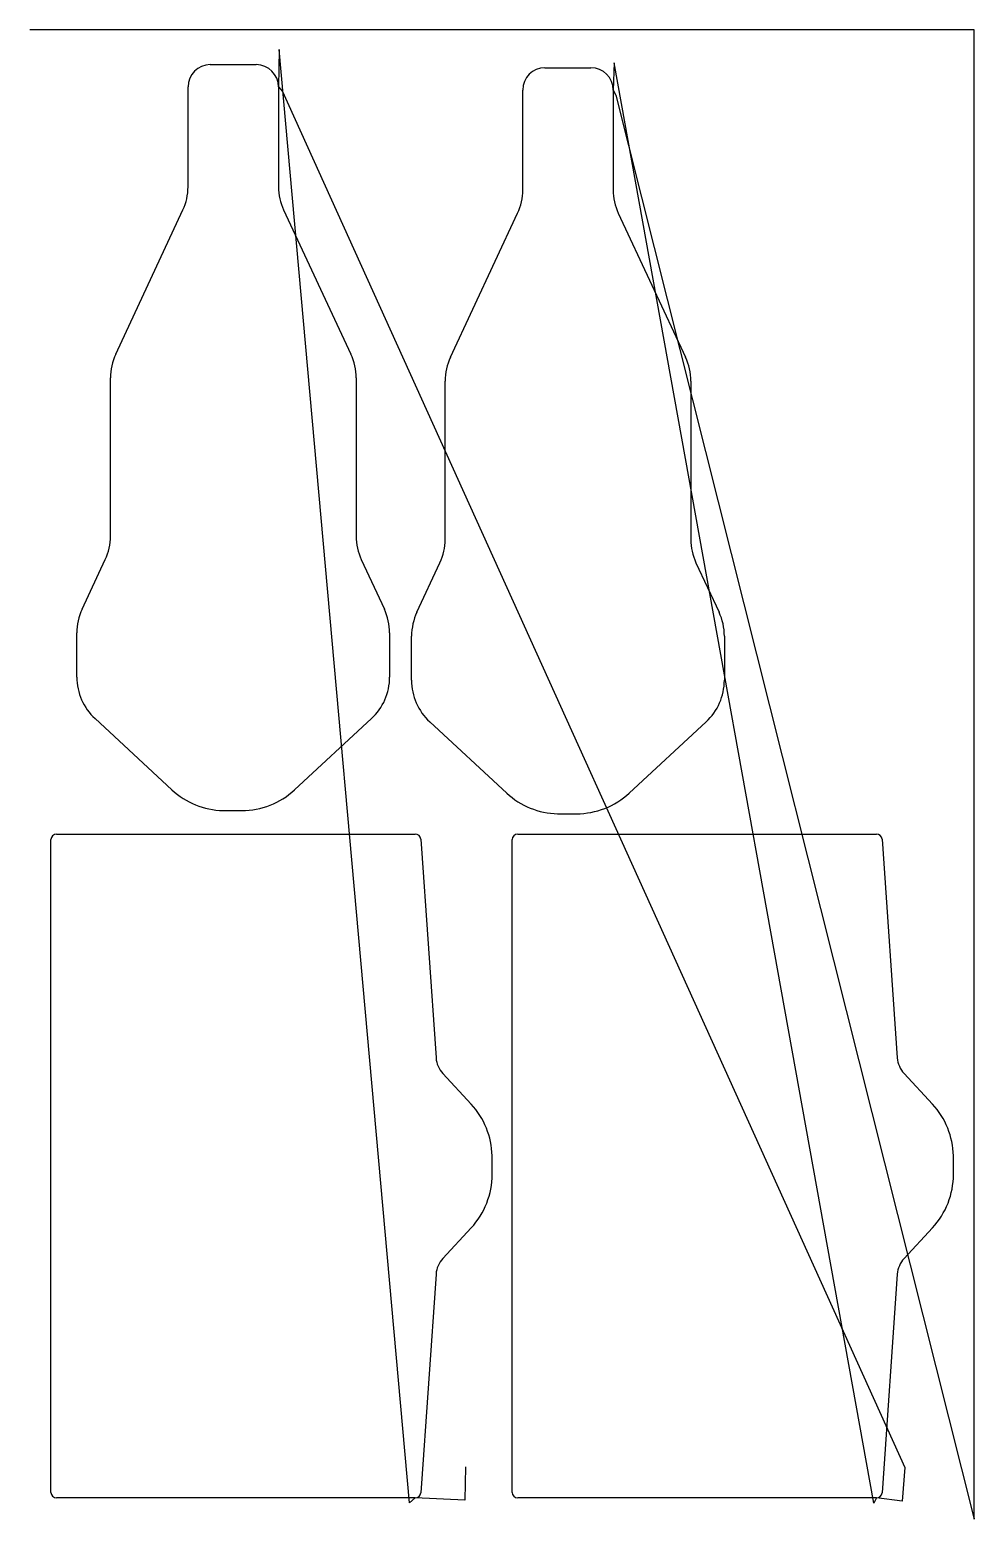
# Model space of a CAD drawing. Header units: metres. Extents: x 653 to 1504, y 0 to 1343.
import ezdxf

# ---------------------------------------------------------------- set-up
doc = ezdxf.new("R2010")
doc.units = ezdxf.units.M

msp = doc.modelspace()

# ---------------------------------------------------------------- linework, layer by layer
at = {"layer": 'TOOL_0'}
for p, q in [((653.958, 1342.817), (652.958, 1342.817)), ((1504.47, 1342.817), (653.958, 1342.817)), ((1504.47, 1), (1504.47, 1342.817)), ((877.842, 1325.078), (877.158, 1291.378)), ((995.207, 14.879), (877.842, 1325.078)), ((815.66, 1311.378), (857.16, 1311.378)), ((1117.438, 1308.516), (1158.938, 1308.516)), ((1179.881, 1313.024), (1178.936, 1288.516)), ((1413.886, 14.549), (1179.881, 1313.024)), ((795.66, 1201.212), (795.66, 1291.378)), ((877.158, 1291.378), (877.158, 1201.213)), ((877.16, 1291.378), (880.662, 1287.295)), ((880.662, 1287.295), (1441.95, 46.511)), ((1097.438, 1198.35), (1097.438, 1288.516)), ((1178.936, 1288.516), (1178.936, 1198.351)), ((1178.938, 1288.516), (1181.498, 1283.865)), ((1181.498, 1283.865), (1504.47, 0)), ((730.415, 1050.375), (791.046, 1180.398)), ((881.772, 1180.399), (942.403, 1050.376)), ((1032.193, 1047.513), (1092.824, 1177.536)), ((1183.55, 1177.537), (1244.181, 1047.514)), ((725.66, 886.305), (725.66, 1028.927)), ((947.158, 1028.928), (947.158, 886.306)), ((1027.438, 883.443), (1027.438, 1026.065)), ((1248.936, 1026.066), (1248.936, 883.444)), ((700.188, 820.596), (720.975, 865.174)), ((951.843, 865.175), (972.63, 820.597)), ((1001.966, 817.734), (1022.753, 862.312)), ((1253.621, 862.313), (1274.408, 817.735)), ((695.41, 759.203), (695.41, 799.042)), ((977.408, 799.043), (977.408, 759.203)), ((997.188, 756.341), (997.188, 796.18)), ((1279.186, 796.181), (1279.186, 756.341)), ((781.159, 657.517), (711.758, 721.783)), ((961.06, 721.783), (891.659, 657.517)), ((1082.937, 654.655), (1013.536, 718.921)), ((1262.838, 718.921), (1193.437, 654.655)), ((677.042, 617.715), (1000.479, 617.715)), ((1092.936, 617.715), (1416.373, 617.715)), ((672.042, 24.215), (672.042, 612.715)), ((1005.467, 613.064), (1019.253, 415.919)), ((1087.936, 24.215), (1087.936, 612.715)), ((1421.361, 613.064), (1435.147, 415.919)), ((1025.321, 401.896), (1050.964, 374.204)), ((1441.215, 401.896), (1466.858, 374.204)), ((1050.963, 262.725), (1025.32, 235.034)), ((1466.857, 262.725), (1441.214, 235.034)), ((1019.252, 221.011), (1005.466, 23.866)), ((1435.146, 221.011), (1421.36, 23.866)), ((1045.702, 47.146), (1045.328, 17.13)), ((1441.95, 46.511), (1439.611, 16.308)), ((1000.479, 19.215), (677.042, 19.215)), ((1000.478, 19.215), (995.207, 14.879)), ((1045.328, 17.13), (1000.479, 19.215)), ((1416.373, 19.215), (1092.936, 19.215)), ((1416.372, 19.215), (1413.886, 14.549)), ((1439.611, 16.308), (1416.373, 19.215)), ((1504.47, 0), (1504.47, 1)), ((1504.47, 1), (1504.47, 0)), ((1504.47, 0), (1504.47, 1))]:
    msp.add_line(p, q, dxfattribs=at)
for centre, radius, start, end in [((815.66, 1291.378), 20, 90, 180), ((857.16, 1291.378), 20, 0, 90), ((1117.438, 1288.516), 20, 90, 180), ((1158.938, 1288.516), 20, 0, 90), ((746.41, 1201.212), 49.25, 335.000115, 0), ((926.408, 1201.213), 49.25, 180, 204.999885), ((1048.188, 1198.35), 49.25, 335.000115, 0), ((1228.186, 1198.351), 49.25, 180, 204.999885), ((776.41, 1028.927), 50.75, 154.999817, 180), ((896.408, 1028.928), 50.75, 0, 25.000183), ((1078.188, 1026.065), 50.75, 154.999817, 180), ((1198.186, 1026.066), 50.75, 0, 25.000183), ((675.66, 886.305), 50, 334.999721, 0), ((997.158, 886.306), 50, 180, 205.000279), ((977.438, 883.443), 50, 334.999721, 0), ((1298.936, 883.444), 50, 180, 205.000279), ((746.41, 799.042), 51, 154.999667, 180), ((926.408, 799.043), 51, 0, 25.000333), ((1048.188, 796.18), 51, 154.999667, 180), ((1228.186, 796.181), 51, 0, 25.000333), ((746.41, 759.203), 51, 180, 227.199423), ((926.408, 759.203), 51, 312.800577, 0), ((1048.188, 756.341), 51, 180, 227.199423), ((1228.186, 756.341), 51, 312.800577, 0), ((828.747, 708.946), 70.069, 227.221465, 268.638389), ((844.098, 708.878), 70, 270, 312.800116), ((1130.525, 706.084), 70.069, 227.221465, 268.638389), ((1145.876, 706.016), 70, 270, 312.800116), ((836.409, 1367.629), 728.792, 269.266715, 270.604501), ((1138.187, 1364.767), 728.792, 269.266715, 270.604501), ((677.042, 612.715), 5, 90, 180), ((1000.467, 612.702), 5.013, 4.140989, 89.862847), ((1092.936, 612.715), 5, 90, 180), ((1416.361, 612.702), 5.013, 4.140989, 89.862847), ((1042.271, 417.555), 23.076, 184.06545, 222.732827), ((1458.165, 417.555), 23.076, 184.06545, 222.732827), ((998.873, 326.004), 70.97, 1.358854, 42.778204), ((1414.767, 326.004), 70.97, 1.358854, 42.778204), ((350.645, 318.465), 719.237, 359.397108, 0.734662), ((766.539, 318.465), 719.237, 359.397108, 0.734662), ((998.942, 310.897), 70.9, 317.199985, 0), ((1414.836, 310.897), 70.9, 317.199985, 0), ((1042.27, 219.375), 23.076, 137.267173, 175.93455), ((1458.164, 219.375), 23.076, 137.267173, 175.93455), ((677.042, 24.215), 5, 180, 270), ((1000.466, 24.228), 5.013, 270.137153, 355.859011), ((1092.936, 24.215), 5, 180, 270), ((1416.36, 24.228), 5.013, 270.137153, 355.859011)]:
    msp.add_arc(centre, radius, start, end, dxfattribs=at)

doc.saveas('drawing.dxf')
